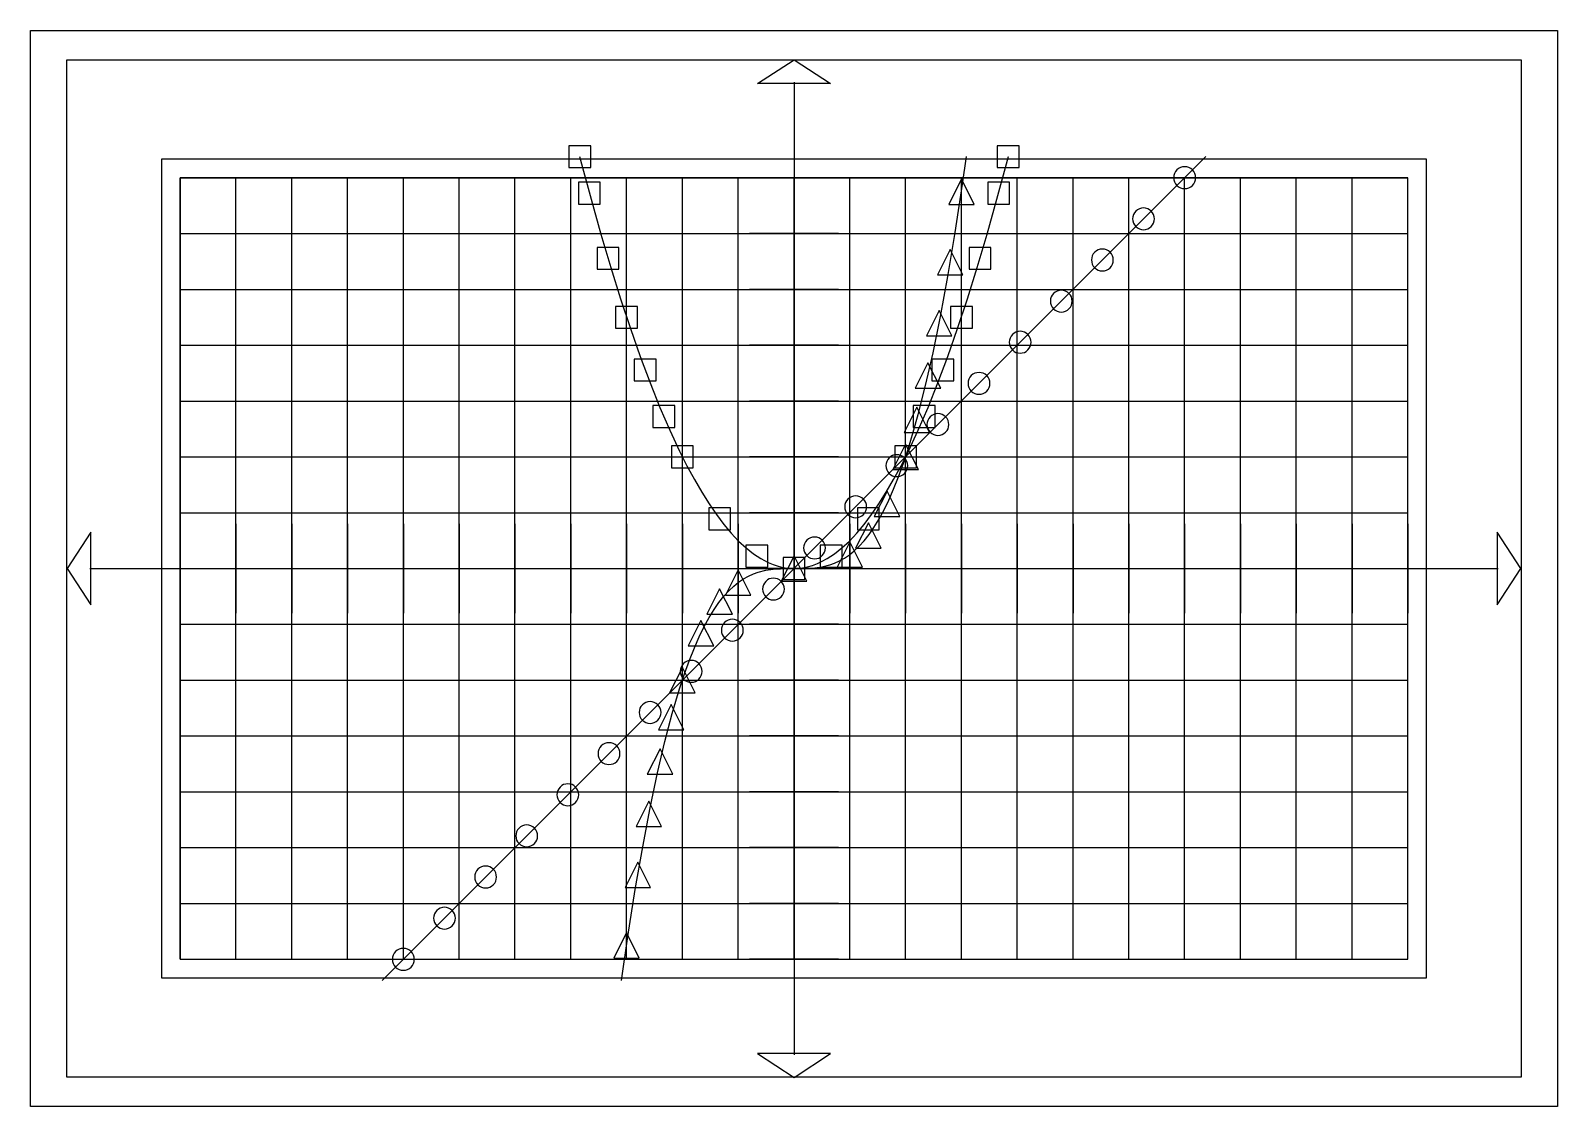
# Model space of a CAD drawing. Header units: millimetres. Extents: x 0 to 210, y 0 to 148.
import ezdxf

# ---------------------------------------------------------------- set-up
doc = ezdxf.new("R2010")
doc.units = ezdxf.units.MM
doc.layers.add('Layer_1', color=7, linetype='CONTINUOUS')

msp = doc.modelspace()

# ---------------------------------------------------------------- linework, layer by layer
at = {"layer": 'Layer_1', "color": 7}
for points in [[(0.149734, 147.850258), (209.850264, 147.850258), (209.850264, 0.149738), (0.149734, 0.149738)], [(5.149726, 143.850273), (204.850276, 143.850273), (204.850276, 4.149723), (5.149726, 4.149723)], [(110.000004, 140.572762), (100.000004, 140.572762), (105.000004, 143.85)], [(18.156324, 17.812159), (191.843824, 17.812159), (191.843824, 130.187842), (18.156324, 130.187842)], [(20.696326, 20.352161), (189.303823, 20.352161), (189.303823, 127.64784), (20.696326, 127.64784)], [(8.43781, 69), (8.43781, 79), (5.16058, 74)], [(201.563024, 79), (201.563024, 69), (204.840254, 74)], [(110.000004, 7.398102), (100.000004, 7.398102), (105.000004, 4.120872)]]:
    msp.add_lwpolyline(points, close=True, dxfattribs=at)
for points in [[(105.000004, 140.78087), (105.000004, 7.219132)], [(20.696326, 20.352161), (20.696326, 127.64784)], [(20.696326, 127.64784), (189.303823, 127.64784)], [(111.131255, 127.64784), (98.868893, 127.64784)], [(105.000072, 20.352161), (105.000072, 127.64784)], [(189.303823, 20.352161), (189.303823, 127.64784)], [(111.131255, 119.983863), (98.868893, 119.983863)], [(111.131255, 112.319886), (98.868893, 112.319886)], [(111.131255, 104.655909), (98.868893, 104.655909)], [(111.131255, 96.991932), (98.868893, 96.991932)], [(111.131255, 89.327954), (98.868893, 89.327954)], [(20.696326, 80.131183), (20.696326, 67.868818)], [(28.360303, 80.131183), (28.360303, 67.868818)], [(36.02428, 80.131183), (36.02428, 67.868818)], [(43.688257, 80.131183), (43.688257, 67.868818)], [(51.352234, 80.131183), (51.352234, 67.868818)], [(59.016211, 80.131183), (59.016211, 67.868818)], [(66.680186, 80.131183), (66.680186, 67.868818)], [(74.344165, 80.131183), (74.344165, 67.868818)], [(82.008144, 80.131183), (82.008144, 67.868818)], [(89.672119, 80.131183), (89.672119, 67.868818)], [(97.336097, 80.131183), (97.336097, 67.868818)], [(111.131255, 81.663979), (98.868893, 81.663979)], [(105.000072, 80.131183), (105.000072, 67.868818)], [(112.664051, 80.131183), (112.664051, 67.868818)], [(120.328029, 80.131183), (120.328029, 67.868818)], [(127.992005, 80.131183), (127.992005, 67.868818)], [(135.655983, 80.131183), (135.655983, 67.868818)], [(143.319958, 80.131183), (143.319958, 67.868818)], [(150.983937, 80.131183), (150.983937, 67.868818)], [(158.647912, 80.131183), (158.647912, 67.868818)], [(166.31189, 80.131183), (166.31189, 67.868818)], [(173.975869, 80.131183), (173.975869, 67.868818)], [(181.639844, 80.131183), (181.639844, 67.868818)], [(189.303823, 80.131183), (189.303823, 67.868818)], [(8.276797, 74), (201.701194, 74)], [(20.696326, 74.000001), (189.303823, 74.000001)], [(111.131255, 74.000001), (98.868893, 74.000001)], [(111.131255, 66.336022), (98.868893, 66.336022)], [(111.131255, 58.672047), (98.868893, 58.672047)], [(111.131255, 51.008068), (98.868893, 51.008068)], [(111.131255, 43.344093), (98.868893, 43.344093)], [(111.131255, 35.680115), (98.868893, 35.680115)], [(111.131255, 28.016136), (98.868893, 28.016136)], [(20.696326, 20.352161), (189.303823, 20.352161)], [(111.131255, 20.352161), (98.868893, 20.352161)]]:
    msp.add_lwpolyline(points, dxfattribs=at)
at = {"layer": 'Layer_1', "color": 4}
msp.add_lwpolyline([(48.459454, 17.459381), (161.540691, 130.54062), (161.540691, 130.54062)], dxfattribs=at)
at = {"layer": 'Layer_1', "color": 1}
for points in [[(74.088821, 129.040616), (77.088827, 129.040616), (77.088827, 132.040623), (74.088821, 132.040623)], [(132.911314, 129.040616), (135.91132, 129.040616), (135.91132, 132.040623), (132.911314, 132.040623)], [(75.39882, 124.018954), (78.398826, 124.018954), (78.398826, 127.018961), (75.39882, 127.018961)], [(127.992001, 127.48185), (126.241996, 123.981842), (129.742006, 123.981842)], [(131.601315, 124.018954), (134.601322, 124.018954), (134.601322, 127.018961), (131.601315, 127.018961)], [(158.647912, 126.147837)], [(153.000772, 120.500696)], [(77.953479, 115.077648), (80.953486, 115.077648), (80.953486, 118.077654), (77.953479, 118.077654)], [(126.459212, 117.80991), (124.709211, 114.309903), (128.209217, 114.309903)], [(129.046656, 115.077648), (132.046662, 115.077648), (132.046662, 118.077654), (129.046656, 118.077654)], [(147.353632, 114.853555)], [(80.508139, 106.987893), (83.508145, 106.987893), (83.508145, 109.9879), (80.508139, 109.9879)], [(124.926413, 109.42552), (123.176408, 105.925512), (126.676418, 105.925512)], [(126.492, 106.987893), (129.492006, 106.987893), (129.492006, 109.9879), (126.492, 109.9879)], [(141.706493, 109.206414)], [(136.059353, 103.559272)], [(83.062795, 99.749694), (86.062801, 99.749694), (86.062801, 102.7497), (83.062795, 102.7497)], [(123.393614, 102.236708), (121.643609, 98.736701), (125.143619, 98.736701)], [(123.93734, 99.749694), (126.937346, 99.749694), (126.937346, 102.7497), (123.93734, 102.7497)], [(130.412203, 97.912132)], [(85.617461, 93.363047), (88.617468, 93.363047), (88.617468, 96.363052), (85.617461, 96.363052)], [(121.860825, 96.151511), (120.110824, 92.651504), (123.61083, 92.651504)], [(121.38268, 93.363047), (124.382687, 93.363047), (124.382687, 96.363052), (121.38268, 96.363052)], [(88.172117, 87.827953), (91.172124, 87.827953), (91.172124, 90.827959), (88.172117, 90.827959), (88.172117, 87.827953), (91.172124, 87.827953), (91.172124, 90.827959), (88.172117, 90.827959)], [(120.328026, 91.077959), (118.578021, 87.577953), (122.078031, 87.577953), (120.328026, 91.077959), (118.578021, 87.577953), (122.078031, 87.577953)], [(118.828024, 87.827953), (121.828031, 87.827953), (121.828031, 90.827959), (118.828024, 90.827959), (118.828024, 87.827953), (121.828031, 87.827953), (121.828031, 90.827959), (118.828024, 90.827959)], [(124.765063, 92.264993)], [(119.117927, 86.61785)], [(117.77337, 84.62035), (116.023365, 81.120341), (119.523371, 81.120341)], [(93.281436, 79.312417), (96.281443, 79.312417), (96.281443, 82.312424), (93.281436, 82.312424)], [(113.718705, 79.312417), (116.718712, 79.312417), (116.718712, 82.312424), (113.718705, 82.312424)], [(115.21871, 80.291623), (113.468706, 76.791614), (116.968715, 76.791614)], [(113.470787, 80.97071)], [(112.664051, 77.665999), (110.914046, 74.165993), (114.414056, 74.165993), (112.664051, 77.665999), (110.914046, 74.165993), (114.414056, 74.165993)], [(98.390752, 74.203102), (101.390758, 74.203102), (101.390758, 77.203108), (98.390752, 77.203108)], [(105.000072, 75.750005), (103.250068, 72.249996), (106.750073, 72.249996)], [(103.500067, 72.499996), (106.500074, 72.499996), (106.500074, 75.500002), (103.500067, 75.500002)], [(108.60939, 74.203102), (111.609396, 74.203102), (111.609396, 77.203108), (108.60939, 77.203108)], [(97.336097, 73.834008), (95.586093, 70.333999), (99.086098, 70.333999), (97.336097, 73.834008), (95.586093, 70.333999), (99.086098, 70.333999)], [(107.823647, 75.323567)], [(94.781438, 71.208391), (93.031433, 67.708385), (96.531442, 67.708385)], [(102.176501, 69.676427)], [(92.226778, 66.879656), (90.476777, 63.379651), (93.976783, 63.379651)], [(96.529361, 64.029288)], [(89.672122, 60.422048), (87.922118, 56.922042), (91.422123, 56.922042), (89.672122, 60.422048), (87.922118, 56.922042), (91.422123, 56.922042)], [(90.882221, 58.382141)], [(88.139323, 55.348497), (86.389318, 51.848488), (89.889324, 51.848488)], [(85.235078, 52.735001)], [(86.606527, 49.263302), (84.856523, 45.763293), (88.356532, 45.763293)], [(79.587938, 47.087865)], [(85.073735, 42.074488), (83.32373, 38.574478), (86.823736, 38.574478)], [(73.940799, 41.440718)], [(68.293659, 35.793579)], [(83.540939, 33.690098), (81.790938, 30.190092), (85.290944, 30.190092)], [(62.646516, 30.146439)], [(56.999376, 24.499299)], [(82.00814, 24.018159), (80.258135, 20.51815), (83.758145, 20.51815)], [(51.352233, 18.85216)]]:
    msp.add_lwpolyline(points, close=True, dxfattribs=at)
at = {"layer": 'Layer_1', "color": 3}
msp.add_lwpolyline([(75.561574, 130.54062), (77.124084, 124.696313), (78.475647, 119.899483), (79.82721, 115.341004), (81.178773, 111.020878), (82.530336, 106.939103), (83.881899, 103.09568), (85.233462, 99.490609), (86.585025, 96.12389), (87.936589, 92.995522), (89.288152, 90.105505), (90.301824, 88.094413), (91.315496, 86.217394), (92.329169, 84.474445), (93.342841, 82.865569), (94.356513, 81.39077), (95.370185, 80.050041), (96.383858, 78.843385), (97.39753, 77.770802), (98.411202, 76.832289), (99.424875, 76.027853), (100.438547, 75.357487), (101.452219, 74.821197), (102.128001, 74.538153), (102.803782, 74.3147), (103.479564, 74.150831), (104.155345, 74.046553), (104.831127, 74.001863), (105.506908, 74.01675), (106.18269, 74.091236), (106.858472, 74.225309), (107.534253, 74.41897), (108.210035, 74.672219), (108.88582, 74.985055), (109.561598, 75.35748), (110.57527, 76.027846), (111.588942, 76.832282), (112.602615, 77.770795), (113.61629, 78.843378), (114.629963, 80.050034), (115.643635, 81.390763), (116.657307, 82.865562), (117.670976, 84.474438), (118.684648, 86.217387), (119.698321, 88.094406), (120.711993, 90.105498), (122.063556, 92.995515), (123.415119, 96.123883), (124.766682, 99.490602), (126.118249, 103.095673), (127.469808, 106.939096), (128.821375, 111.020871), (130.172938, 115.340997), (131.524501, 119.899476), (132.876064, 124.696306), (134.438574, 130.54062), (134.438574, 130.54062)], dxfattribs=at)
at = {"layer": 'Layer_1', "color": 6}
msp.add_lwpolyline([(81.317898, 17.459381), (82.192445, 23.50226), (83.206118, 29.94048), (84.21979, 35.806808), (85.233462, 41.127843), (86.247135, 45.930185), (87.260807, 50.240434), (88.274479, 54.085189), (89.288152, 57.491048), (89.963933, 59.530931), (90.639715, 61.395447), (91.315496, 63.092489), (91.991278, 64.629931), (92.667059, 66.015657), (93.342841, 67.257549), (94.018622, 68.363487), (94.694404, 69.341348), (95.370185, 70.199022), (96.045967, 70.944389), (96.721748, 71.585323), (97.39753, 72.129713), (98.073312, 72.585438), (98.749093, 72.960378), (99.424875, 73.262416), (100.100656, 73.49943), (101.114328, 73.75028), (102.128001, 73.899162), (103.141673, 73.972681), (104.831127, 73.999986), (106.858472, 74.027327), (107.872144, 74.100842), (108.88582, 74.249729), (109.899492, 74.500578), (110.57527, 74.737592), (111.251052, 75.03963), (111.926837, 75.41457), (112.602615, 75.870295), (113.278396, 76.414685), (113.954178, 77.055619), (114.629963, 77.800982), (115.305741, 78.658656), (115.981522, 79.636522), (116.657307, 80.742459), (117.333085, 81.984351), (118.008867, 83.370077), (118.684648, 84.907519), (119.360434, 86.604557), (120.036212, 88.469077), (120.711993, 90.508956), (121.387778, 92.732078), (122.063556, 95.146325), (123.077228, 99.143289), (124.090904, 103.614613), (125.104577, 108.586897), (126.118249, 114.08674), (127.131921, 120.140743), (128.14559, 126.775497), (128.68225, 130.54062), (128.68225, 130.54062)], dxfattribs=at)
at = {"layer": 'Layer_1', "color": 1}
for points in [[(20.696326, 20.352161), (20.696326, 127.64784)], [(20.696326, 127.64784), (189.303823, 127.64784)], [(28.360303, 20.352161), (28.360303, 127.64784)], [(36.02428, 20.352161), (36.02428, 127.64784)], [(43.688257, 20.352161), (43.688257, 127.64784)], [(51.352234, 20.352161), (51.352234, 127.64784)], [(59.016211, 20.352161), (59.016211, 127.64784)], [(66.680186, 20.352161), (66.680186, 127.64784)], [(74.344165, 20.352161), (74.344165, 127.64784)], [(82.008144, 20.352161), (82.008144, 127.64784)], [(89.672119, 20.352161), (89.672119, 127.64784)], [(97.336097, 20.352161), (97.336097, 127.64784)], [(105.000072, 20.352161), (105.000072, 127.64784)], [(112.664051, 20.352161), (112.664051, 127.64784)], [(120.328029, 20.352161), (120.328029, 127.64784)], [(127.992005, 20.352161), (127.992005, 127.64784)], [(135.655983, 20.352161), (135.655983, 127.64784)], [(143.319958, 20.352161), (143.319958, 127.64784)], [(150.983937, 20.352161), (150.983937, 127.64784)], [(158.647912, 20.352161), (158.647912, 127.64784)], [(166.31189, 20.352161), (166.31189, 127.64784)], [(173.975869, 20.352161), (173.975869, 127.64784)], [(181.639844, 20.352161), (181.639844, 127.64784)], [(189.303823, 20.352161), (189.303823, 127.64784)], [(20.696326, 119.983863), (189.303823, 119.983863)], [(20.696326, 112.319886), (189.303823, 112.319886)], [(20.696326, 104.655909), (189.303823, 104.655909)], [(20.696326, 96.991932), (189.303823, 96.991932)], [(20.696326, 89.327954), (189.303823, 89.327954)], [(20.696326, 81.663979), (189.303823, 81.663979)], [(20.696326, 74.000001), (189.303823, 74.000001)], [(20.696326, 66.336022), (189.303823, 66.336022)], [(20.696326, 58.672047), (189.303823, 58.672047)], [(20.696326, 51.008068), (189.303823, 51.008068)], [(20.696326, 43.344093), (189.303823, 43.344093)], [(20.696326, 35.680115), (189.303823, 35.680115)], [(20.696326, 28.016136), (189.303823, 28.016136)], [(20.696326, 20.352161), (189.303823, 20.352161)]]:
    msp.add_lwpolyline(points, dxfattribs=at)
for points in [[(157.587249, 128.708502), (157.305958, 128.427212), (157.14791, 128.045646), (157.14791, 127.64784)], [(158.647912, 129.147843), (158.250105, 129.147843), (157.868541, 128.989793), (157.587249, 128.708502)], [(159.708574, 128.708502), (159.427283, 128.989793), (159.045718, 129.147843), (158.647912, 129.147843)], [(160.147917, 127.64784), (160.147917, 128.045646), (159.989865, 128.427212), (159.708574, 128.708502)], [(157.14791, 127.64784), (157.14791, 127.250035), (157.305958, 126.868468), (157.587249, 126.587178)], [(157.587249, 126.587178), (157.868541, 126.305887), (158.250105, 126.147837), (158.647912, 126.147837)], [(158.647912, 126.147837), (159.045718, 126.147837), (159.427283, 126.305887), (159.708574, 126.587178)], [(159.708574, 126.587178), (159.989865, 126.868468), (160.147917, 127.250035), (160.147917, 127.64784)], [(151.94011, 123.061361), (151.658819, 122.780071), (151.500771, 122.398504), (151.500771, 122.000699)], [(151.500771, 122.000699), (151.500771, 121.602893), (151.658819, 121.221327), (151.94011, 120.940037)], [(153.000772, 123.500702), (152.602969, 123.500702), (152.221401, 123.342652), (151.94011, 123.061361)], [(154.061434, 123.061361), (153.780143, 123.342652), (153.398579, 123.500702), (153.000772, 123.500702)], [(154.500777, 122.000699), (154.500777, 122.398504), (154.342725, 122.780071), (154.061434, 123.061361)], [(154.061434, 120.940037), (154.342725, 121.221327), (154.500777, 121.602893), (154.500777, 122.000699)], [(151.94011, 120.940037), (152.221401, 120.658745), (152.602969, 120.500696), (153.000772, 120.500696)], [(153.000772, 120.500696), (153.398579, 120.500696), (153.780143, 120.658745), (154.061434, 120.940037)], [(147.353632, 117.853561), (146.955829, 117.853561), (146.574261, 117.695512), (146.29297, 117.41422)], [(148.414295, 117.41422), (148.133004, 117.695512), (147.751439, 117.853561), (147.353632, 117.853561)], [(146.29297, 117.41422), (146.011679, 117.13293), (145.853631, 116.751364), (145.853631, 116.353558)], [(145.853631, 116.353558), (145.853631, 115.955753), (146.011679, 115.574187), (146.29297, 115.292896)], [(148.853637, 116.353558), (148.853637, 116.751364), (148.695586, 117.13293), (148.414295, 117.41422)], [(148.414295, 115.292896), (148.695586, 115.574187), (148.853637, 115.955753), (148.853637, 116.353558)], [(146.29297, 115.292896), (146.574261, 115.011605), (146.955829, 114.853555), (147.353632, 114.853555)], [(147.353632, 114.853555), (147.751439, 114.853555), (148.133004, 115.011605), (148.414295, 115.292896)], [(140.64583, 111.76708), (140.364539, 111.485789), (140.206491, 111.104223), (140.206491, 110.706417)], [(141.706493, 112.206421), (141.30869, 112.206421), (140.927121, 112.048371), (140.64583, 111.76708)], [(142.767155, 111.76708), (142.485864, 112.048371), (142.104299, 112.206421), (141.706493, 112.206421)], [(143.206498, 110.706417), (143.206498, 111.104223), (143.048446, 111.485789), (142.767155, 111.76708)], [(140.206491, 110.706417), (140.206491, 110.308612), (140.364539, 109.927046), (140.64583, 109.645755)], [(140.64583, 109.645755), (140.927121, 109.364464), (141.30869, 109.206414), (141.706493, 109.206414)], [(141.706493, 109.206414), (142.104299, 109.206414), (142.485864, 109.364464), (142.767155, 109.645755)], [(142.767155, 109.645755), (143.048446, 109.927046), (143.206498, 110.308612), (143.206498, 110.706417)], [(134.998691, 106.119938), (134.7174, 105.838647), (134.559352, 105.457081), (134.559352, 105.059275)], [(134.559352, 105.059275), (134.559352, 104.66147), (134.7174, 104.279904), (134.998691, 103.998613)], [(136.059353, 106.559278), (135.66155, 106.559278), (135.279982, 106.401229), (134.998691, 106.119938)], [(137.120015, 106.119938), (136.838728, 106.401229), (136.45716, 106.559278), (136.059353, 106.559278)], [(137.559358, 105.059275), (137.559358, 105.457081), (137.401306, 105.838647), (137.120015, 106.119938)], [(137.120015, 103.998613), (137.401306, 104.279904), (137.559358, 104.66147), (137.559358, 105.059275)], [(134.998691, 103.998613), (135.279982, 103.717322), (135.66155, 103.559272), (136.059353, 103.559272)], [(136.059353, 103.559272), (136.45716, 103.559272), (136.838728, 103.717322), (137.120015, 103.998613)], [(130.412203, 100.912139), (130.0144, 100.912139), (129.632831, 100.754089), (129.35154, 100.472798)], [(131.472865, 100.472798), (131.191578, 100.754089), (130.810009, 100.912139), (130.412203, 100.912139)], [(129.35154, 100.472798), (129.070249, 100.191507), (128.912201, 99.809941), (128.912201, 99.412136)], [(128.912201, 99.412136), (128.912201, 99.01433), (129.070249, 98.632764), (129.35154, 98.351473)], [(131.912208, 99.412136), (131.912208, 99.809941), (131.754156, 100.191507), (131.472865, 100.472798)], [(131.472865, 98.351473), (131.754156, 98.632764), (131.912208, 99.01433), (131.912208, 99.412136)], [(129.35154, 98.351473), (129.632831, 98.070182), (130.0144, 97.912132), (130.412203, 97.912132)], [(130.412203, 97.912132), (130.810009, 97.912132), (131.191578, 98.070182), (131.472865, 98.351473)], [(123.704401, 94.825657), (123.42311, 94.544366), (123.265062, 94.162801), (123.265062, 93.764995)], [(124.765063, 95.264999), (124.36726, 95.264999), (123.985692, 95.10695), (123.704401, 94.825657)], [(125.825725, 94.825657), (125.544438, 95.10695), (125.16287, 95.264999), (124.765063, 95.264999)], [(126.265068, 93.764995), (126.265068, 94.162801), (126.107016, 94.544366), (125.825725, 94.825657)], [(123.265062, 93.764995), (123.265062, 93.367192), (123.42311, 92.985623), (123.704401, 92.704332)], [(123.704401, 92.704332), (123.985692, 92.423041), (124.36726, 92.264993), (124.765063, 92.264993)], [(124.765063, 92.264993), (125.16287, 92.264993), (125.544438, 92.423041), (125.825725, 92.704332)], [(125.825725, 92.704332), (126.107016, 92.985623), (126.265068, 93.367192), (126.265068, 93.764995)], [(118.057265, 89.178517), (117.775973, 88.897226), (117.617922, 88.515658), (117.617922, 88.117855)], [(117.617922, 88.117855), (117.617922, 87.720048), (117.775973, 87.338484), (118.057265, 87.057193)], [(119.117927, 89.617857), (118.72012, 89.617857), (118.338552, 89.459808), (118.057265, 89.178517)], [(120.178589, 89.178517), (119.897298, 89.459808), (119.51573, 89.617857), (119.117927, 89.617857)], [(120.617928, 88.117855), (120.617928, 88.515658), (120.45988, 88.897226), (120.178589, 89.178517)], [(120.178589, 87.057193), (120.45988, 87.338484), (120.617928, 87.720048), (120.617928, 88.117855)], [(118.057265, 87.057193), (118.338552, 86.775902), (118.72012, 86.61785), (119.117927, 86.61785)], [(119.117927, 86.61785), (119.51573, 86.61785), (119.897298, 86.775902), (120.178589, 87.057193)], [(113.470787, 83.970717), (113.072981, 83.970717), (112.691416, 83.812669), (112.410125, 83.531378)], [(114.531449, 83.531378), (114.250158, 83.812669), (113.86859, 83.970717), (113.470787, 83.970717)], [(112.410125, 83.531378), (112.128834, 83.250087), (111.970782, 82.868518), (111.970782, 82.470715)], [(111.970782, 82.470715), (111.970782, 82.072909), (112.128834, 81.691344), (112.410125, 81.410053)], [(114.970789, 82.470715), (114.970789, 82.868518), (114.812741, 83.250087), (114.531449, 83.531378)], [(114.531449, 81.410053), (114.812741, 81.691344), (114.970789, 82.072909), (114.970789, 82.470715)], [(112.410125, 81.410053), (112.691416, 81.128762), (113.072981, 80.97071), (113.470787, 80.97071)], [(113.470787, 80.97071), (113.86859, 80.97071), (114.250158, 81.128762), (114.531449, 81.410053)], [(106.762985, 77.884231), (106.481694, 77.60294), (106.323642, 77.221375), (106.323642, 76.823569)], [(107.823647, 78.323574), (107.425841, 78.323574), (107.044276, 78.165522), (106.762985, 77.884231)], [(108.88431, 77.884231), (108.603019, 78.165522), (108.221451, 78.323574), (107.823647, 78.323574)], [(109.323649, 76.823569), (109.323649, 77.221375), (109.165601, 77.60294), (108.88431, 77.884231)], [(106.323642, 76.823569), (106.323642, 76.425766), (106.481694, 76.044197), (106.762985, 75.762906)], [(106.762985, 75.762906), (107.044276, 75.481615), (107.425841, 75.323567), (107.823647, 75.323567)], [(107.823647, 75.323567), (108.221451, 75.323567), (108.603019, 75.481615), (108.88431, 75.762906)], [(108.88431, 75.762906), (109.165601, 76.044197), (109.323649, 76.425766), (109.323649, 76.823569)], [(101.115838, 72.237091), (100.834547, 71.9558), (100.676499, 71.574236), (100.676499, 71.176429)], [(102.176501, 72.676434), (101.778698, 72.676434), (101.397129, 72.518382), (101.115838, 72.237091)], [(103.237163, 72.237091), (102.955872, 72.518382), (102.574307, 72.676434), (102.176501, 72.676434)], [(103.676506, 71.176429), (103.676506, 71.574236), (103.518454, 71.9558), (103.237163, 72.237091)], [(100.676499, 71.176429), (100.676499, 70.778626), (100.834547, 70.397058), (101.115838, 70.115767)], [(101.115838, 70.115767), (101.397129, 69.834476), (101.778698, 69.676427), (102.176501, 69.676427)], [(102.176501, 69.676427), (102.574307, 69.676427), (102.955872, 69.834476), (103.237163, 70.115767)], [(103.237163, 70.115767), (103.518454, 70.397058), (103.676506, 70.778626), (103.676506, 71.176429)], [(95.468699, 66.589952), (95.187408, 66.308661), (95.02936, 65.927096), (95.02936, 65.529289)], [(95.02936, 65.529289), (95.02936, 65.131486), (95.187408, 64.749918), (95.468699, 64.468627)], [(96.529361, 67.029294), (96.131558, 67.029294), (95.74999, 66.871243), (95.468699, 66.589952)], [(97.590023, 66.589952), (97.308732, 66.871243), (96.927168, 67.029294), (96.529361, 67.029294)], [(98.029366, 65.529289), (98.029366, 65.927096), (97.871314, 66.308661), (97.590023, 66.589952)], [(97.590023, 64.468627), (97.871314, 64.749918), (98.029366, 65.131486), (98.029366, 65.529289)], [(95.468699, 64.468627), (95.74999, 64.187336), (96.131558, 64.029288), (96.529361, 64.029288)], [(96.529361, 64.029288), (96.927168, 64.029288), (97.308732, 64.187336), (97.590023, 64.468627)], [(89.821559, 60.942808), (89.540268, 60.661517), (89.38222, 60.279953), (89.38222, 59.882146)], [(90.882221, 61.382147), (90.484418, 61.382147), (90.10285, 61.224099), (89.821559, 60.942808)], [(91.942884, 60.942808), (91.661593, 61.224099), (91.280028, 61.382147), (90.882221, 61.382147)], [(92.382226, 59.882146), (92.382226, 60.279953), (92.224175, 60.661517), (91.942884, 60.942808)], [(89.38222, 59.882146), (89.38222, 59.484339), (89.540268, 59.102775), (89.821559, 58.821484)], [(89.821559, 58.821484), (90.10285, 58.540193), (90.484418, 58.382141), (90.882221, 58.382141)], [(90.882221, 58.382141), (91.280028, 58.382141), (91.661593, 58.540193), (91.942884, 58.821484)], [(91.942884, 58.821484), (92.224175, 59.102775), (92.382226, 59.484339), (92.382226, 59.882146)], [(84.174416, 55.295669), (83.893125, 55.014378), (83.735073, 54.632813), (83.735073, 54.235006)], [(85.235078, 55.735008), (84.837272, 55.735008), (84.455707, 55.57696), (84.174416, 55.295669)], [(86.29574, 55.295669), (86.014449, 55.57696), (85.632885, 55.735008), (85.235078, 55.735008)], [(86.73508, 54.235006), (86.73508, 54.632813), (86.577031, 55.014378), (86.29574, 55.295669)], [(83.735073, 54.235006), (83.735073, 53.8372), (83.893125, 53.455635), (84.174416, 53.174344)], [(84.174416, 53.174344), (84.455707, 52.893053), (84.837272, 52.735001), (85.235078, 52.735001)], [(85.235078, 52.735001), (85.632885, 52.735001), (86.014449, 52.893053), (86.29574, 53.174344)], [(86.29574, 53.174344), (86.577031, 53.455635), (86.73508, 53.8372), (86.73508, 54.235006)], [(78.527276, 49.648529), (78.245985, 49.367238), (78.087933, 48.985673), (78.087933, 48.587867)], [(78.087933, 48.587867), (78.087933, 48.19006), (78.245985, 47.808495), (78.527276, 47.527204)], [(79.587938, 50.087872), (79.190132, 50.087872), (78.808567, 49.92982), (78.527276, 49.648529)], [(80.648601, 49.648529), (80.36731, 49.92982), (79.985745, 50.087872), (79.587938, 50.087872)], [(81.08794, 48.587867), (81.08794, 48.985673), (80.929892, 49.367238), (80.648601, 49.648529)], [(80.648601, 47.527204), (80.929892, 47.808495), (81.08794, 48.19006), (81.08794, 48.587867)], [(78.527276, 47.527204), (78.808567, 47.245913), (79.190132, 47.087865), (79.587938, 47.087865)], [(79.587938, 47.087865), (79.985745, 47.087865), (80.36731, 47.245913), (80.648601, 47.527204)], [(73.940799, 44.440725), (73.542992, 44.440725), (73.161427, 44.282677), (72.880136, 44.001386)], [(75.001461, 44.001386), (74.72017, 44.282677), (74.338605, 44.440725), (73.940799, 44.440725)], [(72.880136, 44.001386), (72.598845, 43.720095), (72.440794, 43.338526), (72.440794, 42.940723)], [(72.440794, 42.940723), (72.440794, 42.542917), (72.598845, 42.161349), (72.880136, 41.880061)], [(75.4408, 42.940723), (75.4408, 43.338526), (75.282752, 43.720095), (75.001461, 44.001386)], [(75.001461, 41.880061), (75.282752, 42.161349), (75.4408, 42.542917), (75.4408, 42.940723)], [(72.880136, 41.880061), (73.161427, 41.59877), (73.542992, 41.440718), (73.940799, 41.440718)], [(73.940799, 41.440718), (74.338605, 41.440718), (74.72017, 41.59877), (75.001461, 41.880061)], [(67.232997, 38.354246), (66.951706, 38.072955), (66.793658, 37.691387), (66.793658, 37.293584)], [(68.293659, 38.793585), (67.895852, 38.793585), (67.514288, 38.635537), (67.232997, 38.354246)], [(69.354321, 38.354246), (69.07303, 38.635537), (68.691466, 38.793585), (68.293659, 38.793585)], [(69.793664, 37.293584), (69.793664, 37.691387), (69.635612, 38.072955), (69.354321, 38.354246)], [(66.793658, 37.293584), (66.793658, 36.895777), (66.951706, 36.514212), (67.232997, 36.232921)], [(67.232997, 36.232921), (67.514288, 35.95163), (67.895852, 35.793579), (68.293659, 35.793579)], [(68.293659, 35.793579), (68.691466, 35.793579), (69.07303, 35.95163), (69.354321, 36.232921)], [(69.354321, 36.232921), (69.635612, 36.514212), (69.793664, 36.895777), (69.793664, 37.293584)], [(61.585853, 32.707106), (61.304562, 32.425815), (61.146514, 32.044247), (61.146514, 31.646444)], [(61.146514, 31.646444), (61.146514, 31.248637), (61.304562, 30.867073), (61.585853, 30.585782)], [(62.646516, 33.146445), (62.248713, 33.146445), (61.867145, 32.988397), (61.585853, 32.707106)], [(63.707178, 32.707106), (63.425887, 32.988397), (63.044322, 33.146445), (62.646516, 33.146445)], [(64.146521, 31.646444), (64.146521, 32.044247), (63.988469, 32.425815), (63.707178, 32.707106)], [(63.707178, 30.585782), (63.988469, 30.867073), (64.146521, 31.248637), (64.146521, 31.646444)], [(61.585853, 30.585782), (61.867145, 30.304491), (62.248713, 30.146439), (62.646516, 30.146439)], [(62.646516, 30.146439), (63.044322, 30.146439), (63.425887, 30.304491), (63.707178, 30.585782)], [(56.999376, 27.499306), (56.601569, 27.499306), (56.220005, 27.341258), (55.938714, 27.059967)], [(58.060038, 27.059967), (57.778747, 27.341258), (57.397179, 27.499306), (56.999376, 27.499306)], [(55.938714, 27.059967), (55.657423, 26.778676), (55.499371, 26.397107), (55.499371, 25.999304)], [(55.499371, 25.999304), (55.499371, 25.601498), (55.657423, 25.219933), (55.938714, 24.938642)], [(58.499378, 25.999304), (58.499378, 26.397107), (58.341329, 26.778676), (58.060038, 27.059967)], [(58.060038, 24.938642), (58.341329, 25.219933), (58.499378, 25.601498), (58.499378, 25.999304)], [(55.938714, 24.938642), (56.220005, 24.657351), (56.601569, 24.499299), (56.999376, 24.499299)], [(56.999376, 24.499299), (57.397179, 24.499299), (57.778747, 24.657351), (58.060038, 24.938642)], [(50.29157, 21.412827), (50.010279, 21.131536), (49.852229, 20.749971), (49.852229, 20.352165)], [(51.352233, 21.852166), (50.954427, 21.852166), (50.572861, 21.694118), (50.29157, 21.412827)], [(52.412895, 21.412827), (52.131604, 21.694118), (51.750038, 21.852166), (51.352233, 21.852166)], [(52.852236, 20.352165), (52.852236, 20.749971), (52.694186, 21.131536), (52.412895, 21.412827)], [(49.852229, 20.352165), (49.852229, 19.954358), (50.010279, 19.572793), (50.29157, 19.291502)], [(50.29157, 19.291502), (50.572861, 19.010211), (50.954427, 18.85216), (51.352233, 18.85216)], [(51.352233, 18.85216), (51.750038, 18.85216), (52.131604, 19.010211), (52.412895, 19.291502)], [(52.412895, 19.291502), (52.694186, 19.572793), (52.852236, 19.954358), (52.852236, 20.352165)]]:
    msp.add_open_spline(points, degree=3, dxfattribs=at)

doc.saveas('drawing.dxf')
